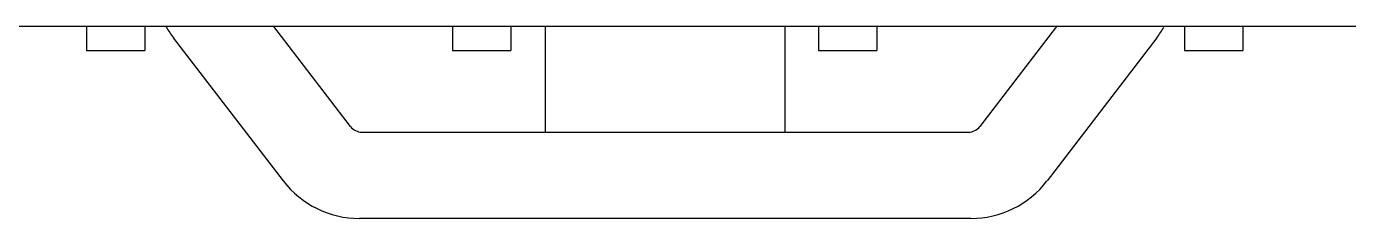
# Model space of a CAD drawing. Header units: millimetres. Extents: x -11 to 5160, y -11 to 2043.
# Drawn here: x 4518.32 to 4532.16, y 1638.58 to 1640.59 of the extents above; entities that cross this region are included whole.
import ezdxf

# ---------------------------------------------------------------- set-up
doc = ezdxf.new("R2010")
doc.units = ezdxf.units.MM

msp = doc.modelspace()

# ---------------------------------------------------------------- linework, layer by layer
at = {"color": 7, "linetype": 'Continuous'}
for p, q in [((4542.298, 1640.593), (4467.407, 1640.593)), ((4518.951, 1640.593), (4518.951, 1640.342)), ((4519.564, 1640.593), (4519.564, 1640.342)), ((4521.714, 1639.546), (4520.911, 1640.593)), ((4522.781, 1640.593), (4522.781, 1640.342)), ((4523.394, 1640.593), (4523.394, 1640.342)), ((4523.751, 1640.593), (4523.751, 1639.487)), ((4526.264, 1639.487), (4526.264, 1640.593)), ((4526.611, 1640.593), (4526.611, 1640.342)), ((4527.224, 1640.593), (4527.224, 1640.342)), ((4529.104, 1640.593), (4528.301, 1639.546)), ((4530.441, 1640.593), (4530.441, 1640.342)), ((4531.054, 1640.593), (4531.054, 1640.342)), ((4521.012, 1638.976), (4519.862, 1640.473)), ((4530.153, 1640.473), (4529.004, 1638.976)), ((4518.951, 1640.342), (4519.564, 1640.342)), ((4522.781, 1640.342), (4523.394, 1640.342)), ((4526.611, 1640.342), (4527.224, 1640.342)), ((4530.441, 1640.342), (4531.054, 1640.342)), ((4521.834, 1639.487), (4528.181, 1639.487)), ((4528.206, 1638.582), (4521.809, 1638.582))]:
    msp.add_line(p, q, dxfattribs=at)
for centre, radius, start, end in [((4520.66, 1641.085), 1.005, 209.7308, 217.5041), ((4529.355, 1641.085), 1.005, 322.4959, 330.2691), ((4521.834, 1639.638), 0.151, 217.5041, 270), ((4528.181, 1639.638), 0.151, 270, 322.4959), ((4521.809, 1639.588), 1.005, 217.5041, 270), ((4528.206, 1639.588), 1.005, 270, 322.4959)]:
    msp.add_arc(centre, radius, start, end, dxfattribs=at)

doc.saveas('drawing.dxf')
